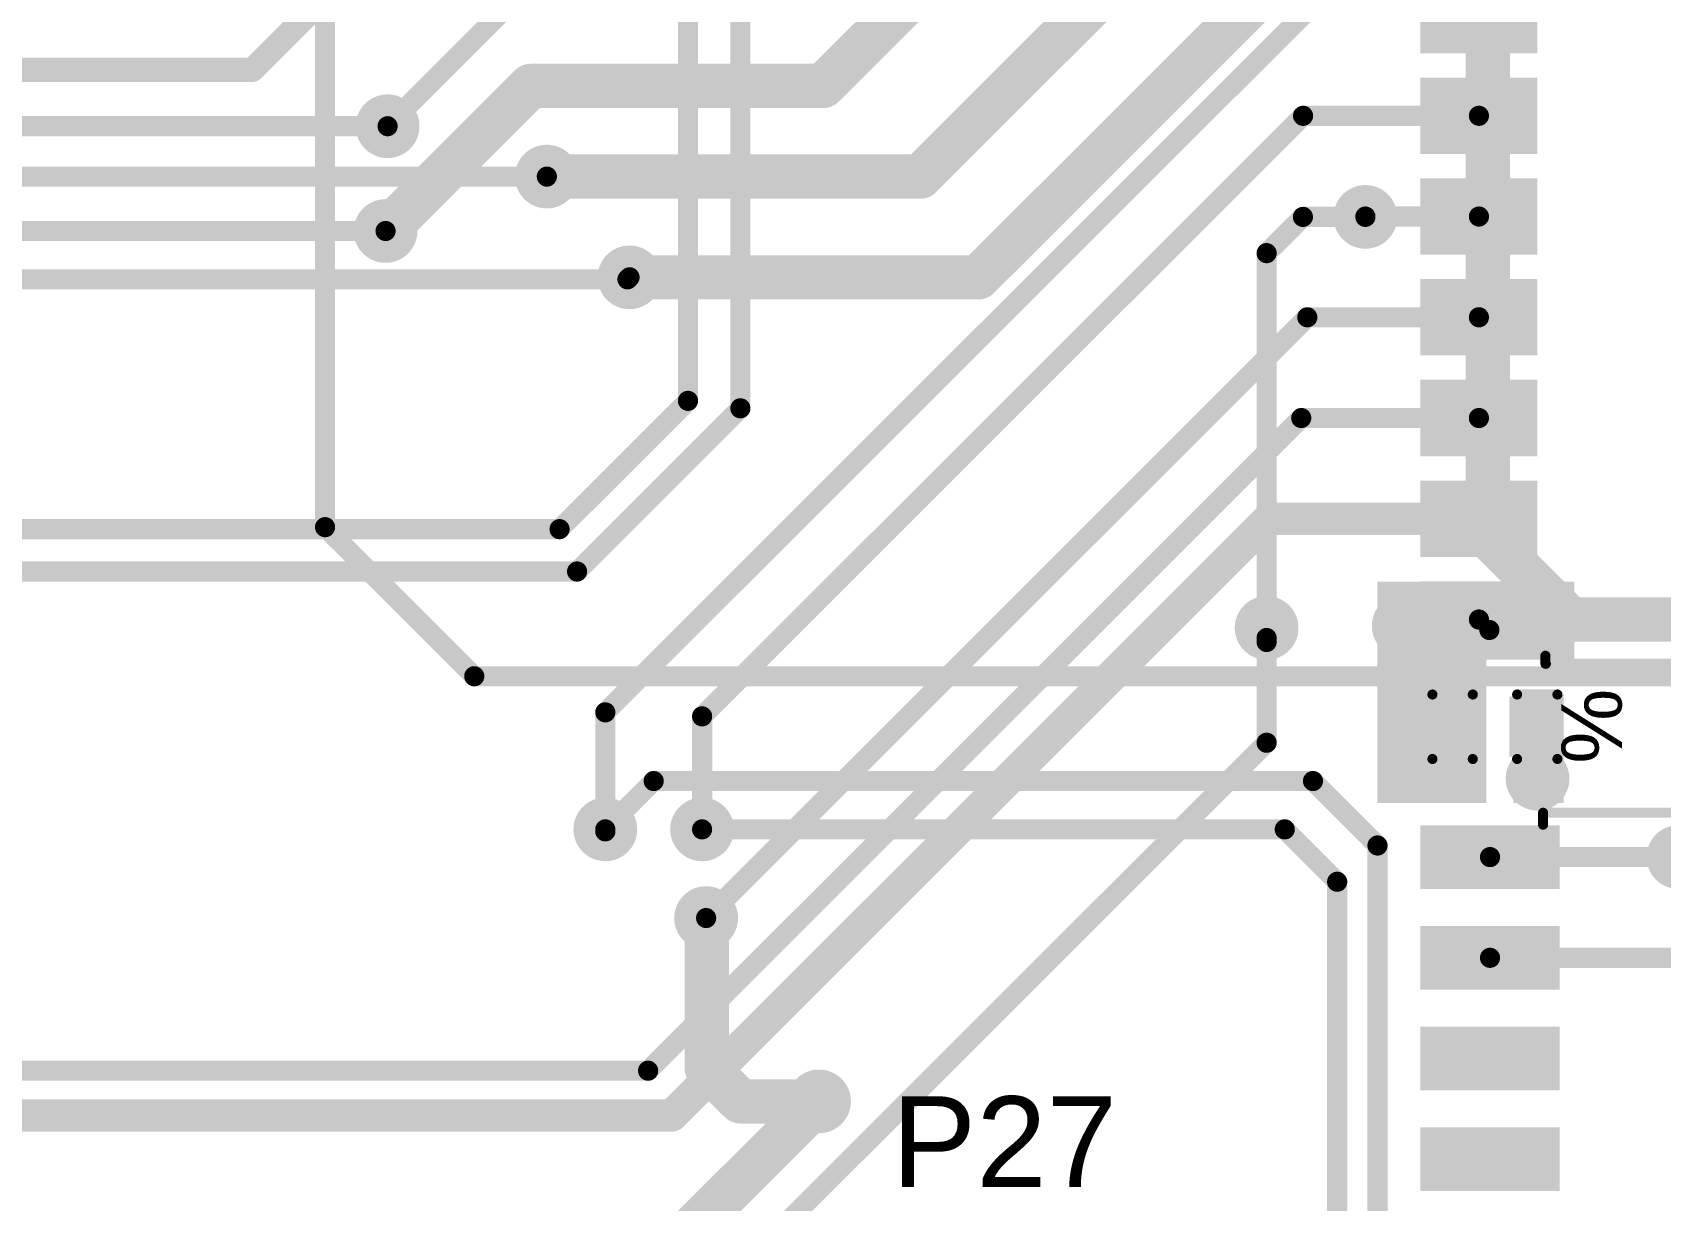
# Model space of a CAD drawing. Header units: millimetres. Extents: x -0.15 to 3.79, y -0.54 to 3.26.
# Drawn here: x 2.025 to 2.832, y 1.486 to 2.066 of the extents above; entities that cross this region are included whole.
import ezdxf

# ---------------------------------------------------------------- set-up
doc = ezdxf.new("R2010")
doc.units = ezdxf.units.MM
doc.header["$MEASUREMENT"] = 0
for name, color, linetype in [('BottomLayer', 5, 'Continuous'), ('BottomSolder', 6, 'Continuous'), ('TopLayer', 1, 'Continuous'), ('TopOverlay', 2, 'Continuous'), ('TopPaste', 8, 'Continuous'), ('TopSolder', 216, 'Continuous'), ('ViaHoleLayer', 16, 'Continuous')]:
    doc.layers.add(name, color=color, linetype=linetype)
doc.styles.add('Arial', font='', dxfattribs={"height": 0.2})
doc.styles.get('Arial').set_extended_font_data('Arial')

# ---------------------------------------------------------------- blocks, each defined once
blk = doc.blocks.new('14_SOIC_50')
at = {"layer": 'TopLayer'}
for points in [[(-0.13681, 0.16181), (-0.07579, 0.16181), (-0.07579, 0.13819), (-0.13681, 0.13819)], [(0.07579, 0.16181), (0.13681, 0.16181), (0.13681, 0.13819), (0.07579, 0.13819)], [(-0.13681, 0.11181), (-0.07579, 0.11181), (-0.07579, 0.08819), (-0.13681, 0.08819)], [(0.07579, 0.11181), (0.13681, 0.11181), (0.13681, 0.08819), (0.07579, 0.08819)], [(-0.13681, 0.06181), (-0.07579, 0.06181), (-0.07579, 0.03819), (-0.13681, 0.03819)], [(0.07579, 0.06181), (0.13681, 0.06181), (0.13681, 0.03819), (0.07579, 0.03819)], [(-0.13681, 0.01181), (-0.07579, 0.01181), (-0.07579, -0.01181), (-0.13681, -0.01181)], [(0.07579, 0.01181), (0.13681, 0.01181), (0.13681, -0.01181), (0.07579, -0.01181)], [(-0.13681, -0.03819), (-0.07579, -0.03819), (-0.07579, -0.06181), (-0.13681, -0.06181)], [(0.07579, -0.03819), (0.13681, -0.03819), (0.13681, -0.06181), (0.07579, -0.06181)], [(-0.13681, -0.08819), (-0.07579, -0.08819), (-0.07579, -0.11181), (-0.13681, -0.11181)], [(0.07579, -0.08819), (0.13681, -0.08819), (0.13681, -0.11181), (0.07579, -0.11181)], [(-0.13681, -0.13819), (-0.07579, -0.13819), (-0.07579, -0.16181), (-0.13681, -0.16181)], [(0.07579, -0.13819), (0.13681, -0.13819), (0.13681, -0.16181), (0.07579, -0.16181)]]:
    blk.add_hatch(color=1, dxfattribs=at).paths.add_polyline_path(points)
at = {"layer": 'TopOverlay'}
blk.add_hatch(color=2, dxfattribs=at).paths.add_polyline_path([(-0.072, 0.142), (-0.061, 0.142), (-0.061, 0.16), (-0.072, 0.16)])
at = {"layer": 'TopPaste'}
for points in [[(-0.13681, 0.16181), (-0.07579, 0.16181), (-0.07579, 0.13819), (-0.13681, 0.13819)], [(0.07579, 0.16181), (0.13681, 0.16181), (0.13681, 0.13819), (0.07579, 0.13819)], [(-0.13681, 0.11181), (-0.07579, 0.11181), (-0.07579, 0.08819), (-0.13681, 0.08819)], [(0.07579, 0.11181), (0.13681, 0.11181), (0.13681, 0.08819), (0.07579, 0.08819)], [(-0.13681, 0.06181), (-0.07579, 0.06181), (-0.07579, 0.03819), (-0.13681, 0.03819)], [(0.07579, 0.06181), (0.13681, 0.06181), (0.13681, 0.03819), (0.07579, 0.03819)], [(-0.13681, 0.01181), (-0.07579, 0.01181), (-0.07579, -0.01181), (-0.13681, -0.01181)], [(0.07579, 0.01181), (0.13681, 0.01181), (0.13681, -0.01181), (0.07579, -0.01181)], [(-0.13681, -0.03819), (-0.07579, -0.03819), (-0.07579, -0.06181), (-0.13681, -0.06181)], [(0.07579, -0.03819), (0.13681, -0.03819), (0.13681, -0.06181), (0.07579, -0.06181)], [(-0.13681, -0.08819), (-0.07579, -0.08819), (-0.07579, -0.11181), (-0.13681, -0.11181)], [(0.07579, -0.08819), (0.13681, -0.08819), (0.13681, -0.11181), (0.07579, -0.11181)], [(-0.13681, -0.13819), (-0.07579, -0.13819), (-0.07579, -0.16181), (-0.13681, -0.16181)], [(0.07579, -0.13819), (0.13681, -0.13819), (0.13681, -0.16181), (0.07579, -0.16181)]]:
    blk.add_hatch(color=8, dxfattribs=at).paths.add_polyline_path(points)
at = {"layer": 'TopSolder'}
for points in [[(-0.14081, 0.16581), (-0.07179, 0.16581), (-0.07179, 0.13419), (-0.14081, 0.13419)], [(0.07179, 0.16581), (0.14081, 0.16581), (0.14081, 0.13419), (0.07179, 0.13419)], [(-0.14081, 0.11581), (-0.07179, 0.11581), (-0.07179, 0.08419), (-0.14081, 0.08419)], [(0.07179, 0.11581), (0.14081, 0.11581), (0.14081, 0.08419), (0.07179, 0.08419)], [(-0.14081, 0.06581), (-0.07179, 0.06581), (-0.07179, 0.03419), (-0.14081, 0.03419)], [(0.07179, 0.06581), (0.14081, 0.06581), (0.14081, 0.03419), (0.07179, 0.03419)], [(-0.14081, 0.01581), (-0.07179, 0.01581), (-0.07179, -0.01581), (-0.14081, -0.01581)], [(0.07179, 0.01581), (0.14081, 0.01581), (0.14081, -0.01581), (0.07179, -0.01581)], [(-0.14081, -0.03419), (-0.07179, -0.03419), (-0.07179, -0.06581), (-0.14081, -0.06581)], [(0.07179, -0.03419), (0.14081, -0.03419), (0.14081, -0.06581), (0.07179, -0.06581)], [(-0.14081, -0.08419), (-0.07179, -0.08419), (-0.07179, -0.11581), (-0.14081, -0.11581)], [(0.07179, -0.08419), (0.14081, -0.08419), (0.14081, -0.11581), (0.07179, -0.11581)], [(-0.14081, -0.13419), (-0.07179, -0.13419), (-0.07179, -0.16581), (-0.14081, -0.16581)], [(0.07179, -0.13419), (0.14081, -0.13419), (0.14081, -0.16581), (0.07179, -0.16581)]]:
    blk.add_hatch(color=216, dxfattribs=at).paths.add_polyline_path(points)
at = {"layer": 'TopOverlay'}
for points, const_width in [([(0.08, 0.172), (-0.077, 0.172)], 0.005), ([(-0.077, 0.172), (-0.077, 0.16609)], 0.005), ([(0.08, 0.172), (0.08, 0.16609)], 0.005), ([(-0.144, 0.15), (-0.149, 0.155)], 0.00787), ([(-0.149, 0.155), (-0.149, 0.145)], 0.00787), ([(-0.144, 0.15), (-0.149, 0.145)], 0.00787), ([(-0.077, -0.16609), (-0.077, -0.172)], 0.005), ([(0.08, -0.172), (-0.077, -0.172)], 0.005), ([(0.08, -0.16609), (0.08, -0.172)], 0.005)]:
    blk.add_lwpolyline(points, dxfattribs=dict(at, const_width=const_width))
for points, const_width in [([(-0.07825, 0.172, 1), (-0.07575, 0.172, 1)], 0.0025), ([(-0.07825, 0.172, 1), (-0.07575, 0.172, 1)], 0.0025), ([(0.07875, 0.172, 1), (0.08125, 0.172, 1)], 0.0025), ([(0.07875, 0.172, 1), (0.08125, 0.172, 1)], 0.0025), ([(-0.07825, 0.16609, 1), (-0.07575, 0.16609, 1)], 0.0025), ([(0.07875, 0.16609, 1), (0.08125, 0.16609, 1)], 0.0025), ([(-0.15097, 0.155, 1), (-0.14703, 0.155, 1)], 0.00394), ([(-0.15097, 0.155, 1), (-0.14703, 0.155, 1)], 0.00394), ([(-0.14597, 0.15, 1), (-0.14203, 0.15, 1)], 0.00394), ([(-0.14597, 0.15, 1), (-0.14203, 0.15, 1)], 0.00394), ([(-0.15097, 0.145, 1), (-0.14703, 0.145, 1)], 0.00394), ([(-0.15097, 0.145, 1), (-0.14703, 0.145, 1)], 0.00394), ([(-0.07825, -0.16609, 1), (-0.07575, -0.16609, 1)], 0.0025), ([(-0.07825, -0.172, 1), (-0.07575, -0.172, 1)], 0.0025), ([(-0.07825, -0.172, 1), (-0.07575, -0.172, 1)], 0.0025), ([(0.07875, -0.16609, 1), (0.08125, -0.16609, 1)], 0.0025), ([(0.07875, -0.172, 1), (0.08125, -0.172, 1)], 0.0025), ([(0.07875, -0.172, 1), (0.08125, -0.172, 1)], 0.0025)]:
    blk.add_lwpolyline(points, format="xyb", close=True, dxfattribs=dict(at, const_width=const_width))
blk = doc.blocks.new('16_SOIC_51')
at = {"layer": 'TopLayer'}
for points in [[(-0.025, 0.01496), (0.025, 0.01496), (0.025, -0.01496), (-0.025, -0.01496)], [(0.2002, 0.01496), (0.2502, 0.01496), (0.2502, -0.01496), (0.2002, -0.01496)], [(-0.025, -0.03504), (0.025, -0.03504), (0.025, -0.06496), (-0.025, -0.06496)], [(0.2002, -0.03504), (0.2502, -0.03504), (0.2502, -0.06496), (0.2002, -0.06496)], [(-0.025, -0.08504), (0.025, -0.08504), (0.025, -0.11496), (-0.025, -0.11496)], [(0.2002, -0.08504), (0.2502, -0.08504), (0.2502, -0.11496), (0.2002, -0.11496)], [(-0.025, -0.13504), (0.025, -0.13504), (0.025, -0.16496), (-0.025, -0.16496)], [(0.2002, -0.13504), (0.2502, -0.13504), (0.2502, -0.16496), (0.2002, -0.16496)], [(-0.025, -0.18504), (0.025, -0.18504), (0.025, -0.21496), (-0.025, -0.21496)], [(0.2002, -0.18504), (0.2502, -0.18504), (0.2502, -0.21496), (0.2002, -0.21496)], [(-0.025, -0.23504), (0.025, -0.23504), (0.025, -0.26496), (-0.025, -0.26496)], [(0.2002, -0.23504), (0.2502, -0.23504), (0.2502, -0.26496), (0.2002, -0.26496)], [(-0.025, -0.28504), (0.025, -0.28504), (0.025, -0.31496), (-0.025, -0.31496)], [(0.2002, -0.28504), (0.2502, -0.28504), (0.2502, -0.31496), (0.2002, -0.31496)], [(-0.025, -0.33504), (0.025, -0.33504), (0.025, -0.36496), (-0.025, -0.36496)], [(0.2002, -0.33504), (0.2502, -0.33504), (0.2502, -0.36496), (0.2002, -0.36496)]]:
    blk.add_hatch(color=1, dxfattribs=at).paths.add_polyline_path(points)
at = {"layer": 'TopOverlay'}
blk.add_hatch(color=2, dxfattribs=at).paths.add_polyline_path([(0.029, -0.01), (0.04, -0.01), (0.04, 0.008), (0.029, 0.008)])
at = {"layer": 'TopPaste'}
for points in [[(-0.025, 0.01496), (0.025, 0.01496), (0.025, -0.01496), (-0.025, -0.01496)], [(0.2002, 0.01496), (0.2502, 0.01496), (0.2502, -0.01496), (0.2002, -0.01496)], [(-0.025, -0.03504), (0.025, -0.03504), (0.025, -0.06496), (-0.025, -0.06496)], [(0.2002, -0.03504), (0.2502, -0.03504), (0.2502, -0.06496), (0.2002, -0.06496)], [(-0.025, -0.08504), (0.025, -0.08504), (0.025, -0.11496), (-0.025, -0.11496)], [(0.2002, -0.08504), (0.2502, -0.08504), (0.2502, -0.11496), (0.2002, -0.11496)], [(-0.025, -0.13504), (0.025, -0.13504), (0.025, -0.16496), (-0.025, -0.16496)], [(0.2002, -0.13504), (0.2502, -0.13504), (0.2502, -0.16496), (0.2002, -0.16496)], [(-0.025, -0.18504), (0.025, -0.18504), (0.025, -0.21496), (-0.025, -0.21496)], [(0.2002, -0.18504), (0.2502, -0.18504), (0.2502, -0.21496), (0.2002, -0.21496)], [(-0.025, -0.23504), (0.025, -0.23504), (0.025, -0.26496), (-0.025, -0.26496)], [(0.2002, -0.23504), (0.2502, -0.23504), (0.2502, -0.26496), (0.2002, -0.26496)], [(-0.025, -0.28504), (0.025, -0.28504), (0.025, -0.31496), (-0.025, -0.31496)], [(0.2002, -0.28504), (0.2502, -0.28504), (0.2502, -0.31496), (0.2002, -0.31496)], [(-0.025, -0.33504), (0.025, -0.33504), (0.025, -0.36496), (-0.025, -0.36496)], [(0.2002, -0.33504), (0.2502, -0.33504), (0.2502, -0.36496), (0.2002, -0.36496)]]:
    blk.add_hatch(color=8, dxfattribs=at).paths.add_polyline_path(points)
at = {"layer": 'TopSolder'}
for points in [[(-0.029, 0.01896), (0.029, 0.01896), (0.029, -0.01896), (-0.029, -0.01896)], [(0.1962, 0.01896), (0.2542, 0.01896), (0.2542, -0.01896), (0.1962, -0.01896)], [(-0.029, -0.03104), (0.029, -0.03104), (0.029, -0.06896), (-0.029, -0.06896)], [(0.1962, -0.03104), (0.2542, -0.03104), (0.2542, -0.06896), (0.1962, -0.06896)], [(-0.029, -0.08104), (0.029, -0.08104), (0.029, -0.11896), (-0.029, -0.11896)], [(0.1962, -0.08104), (0.2542, -0.08104), (0.2542, -0.11896), (0.1962, -0.11896)], [(-0.029, -0.13104), (0.029, -0.13104), (0.029, -0.16896), (-0.029, -0.16896)], [(0.1962, -0.13104), (0.2542, -0.13104), (0.2542, -0.16896), (0.1962, -0.16896)], [(-0.029, -0.18104), (0.029, -0.18104), (0.029, -0.21896), (-0.029, -0.21896)], [(0.1962, -0.18104), (0.2542, -0.18104), (0.2542, -0.21896), (0.1962, -0.21896)], [(-0.029, -0.23104), (0.029, -0.23104), (0.029, -0.26896), (-0.029, -0.26896)], [(0.1962, -0.23104), (0.2542, -0.23104), (0.2542, -0.26896), (0.1962, -0.26896)], [(-0.029, -0.28104), (0.029, -0.28104), (0.029, -0.31896), (-0.029, -0.31896)], [(0.1962, -0.28104), (0.2542, -0.28104), (0.2542, -0.31896), (0.1962, -0.31896)], [(-0.029, -0.33104), (0.029, -0.33104), (0.029, -0.36896), (-0.029, -0.36896)], [(0.1962, -0.33104), (0.2542, -0.33104), (0.2542, -0.36896), (0.1962, -0.36896)]]:
    blk.add_hatch(color=216, dxfattribs=at).paths.add_polyline_path(points)
at = {"layer": 'TopOverlay'}
for points, const_width in [([(0.033, 0.022), (0.033, 0.018)], 0.005), ([(0.192, 0.022), (0.033, 0.022)], 0.005), ([(0.1922, 0.02194), (0.1922, 0.018)], 0.005), ([(-0.031, 0.001), (-0.036, 0.006)], 0.00787), ([(-0.036, 0.006), (-0.036, -0.004)], 0.00787), ([(-0.031, 0.001), (-0.036, -0.004)], 0.00787), ([(0.033, -0.368), (0.033, -0.372)], 0.005), ([(0.192, -0.372), (0.033, -0.372)], 0.005), ([(0.1922, -0.368), (0.1922, -0.37194)], 0.005)]:
    blk.add_lwpolyline(points, dxfattribs=dict(at, const_width=const_width))
for points, const_width in [([(0.03175, 0.022, 1), (0.03425, 0.022, 1)], 0.0025), ([(0.03175, 0.022, 1), (0.03425, 0.022, 1)], 0.0025), ([(0.19075, 0.022, 1), (0.19325, 0.022, 1)], 0.0025), ([(0.19095, 0.02194, 1), (0.19345, 0.02194, 1)], 0.0025), ([(0.03175, 0.018, 1), (0.03425, 0.018, 1)], 0.0025), ([(0.19095, 0.018, 1), (0.19345, 0.018, 1)], 0.0025), ([(-0.03797, 0.006, 1), (-0.03403, 0.006, 1)], 0.00394), ([(-0.03797, 0.006, 1), (-0.03403, 0.006, 1)], 0.00394), ([(-0.03297, 0.001, 1), (-0.02903, 0.001, 1)], 0.00394), ([(-0.03297, 0.001, 1), (-0.02903, 0.001, 1)], 0.00394), ([(-0.03797, -0.004, 1), (-0.03403, -0.004, 1)], 0.00394), ([(-0.03797, -0.004, 1), (-0.03403, -0.004, 1)], 0.00394), ([(0.03175, -0.368, 1), (0.03425, -0.368, 1)], 0.0025), ([(0.03175, -0.372, 1), (0.03425, -0.372, 1)], 0.0025), ([(0.03175, -0.372, 1), (0.03425, -0.372, 1)], 0.0025), ([(0.19075, -0.372, 1), (0.19325, -0.372, 1)], 0.0025), ([(0.19095, -0.368, 1), (0.19345, -0.368, 1)], 0.0025), ([(0.19095, -0.37194, 1), (0.19345, -0.37194, 1)], 0.0025)]:
    blk.add_lwpolyline(points, format="xyb", close=True, dxfattribs=dict(at, const_width=const_width))
blk = doc.blocks.new('C___0402_168')
at = {"layer": 'TopLayer'}
for points in [[(-0.0275, -0.0125), (-0.0275, 0.0125), (-0.0095, 0.0125), (-0.0095, -0.0125)], [(0.0095, -0.0125), (0.0095, 0.0125), (0.0275, 0.0125), (0.0275, -0.0125)]]:
    blk.add_hatch(color=1, dxfattribs=at).paths.add_polyline_path(points)
at = {"layer": 'TopPaste'}
for points in [[(-0.0275, -0.0125), (-0.0275, 0.0125), (-0.0095, 0.0125), (-0.0095, -0.0125)], [(0.0095, -0.0125), (0.0095, 0.0125), (0.0275, 0.0125), (0.0275, -0.0125)]]:
    blk.add_hatch(color=8, dxfattribs=at).paths.add_polyline_path(points)
at = {"layer": 'TopSolder'}
for points in [[(-0.02986, -0.01486), (-0.02986, 0.01486), (-0.00714, 0.01486), (-0.00714, -0.01486)], [(0.00714, -0.01486), (0.00714, 0.01486), (0.02986, 0.01486), (0.02986, -0.01486)]]:
    blk.add_hatch(color=216, dxfattribs=at).paths.add_polyline_path(points)
at = {"layer": 'TopOverlay', "const_width": 0.005}
for points in [[(-0.031, -0.016), (-0.031, 0.016)], [(-0.031, 0.016), (-0.011, 0.016)], [(0.011, 0.016), (0.031, 0.016)], [(0.031, -0.016), (0.031, 0.016)], [(-0.031, -0.016), (-0.011, -0.016)], [(0.011, -0.016), (0.031, -0.016)]]:
    blk.add_lwpolyline(points, dxfattribs=at)
at = {"layer": 'TopOverlay', "const_width": 0.0025}
for points in [[(-0.03225, 0.016, 1), (-0.02975, 0.016, 1)], [(-0.03225, 0.016, 1), (-0.02975, 0.016, 1)], [(-0.01225, 0.016, 1), (-0.00975, 0.016, 1)], [(0.00975, 0.016, 1), (0.01225, 0.016, 1)], [(0.02975, 0.016, 1), (0.03225, 0.016, 1)], [(0.02975, 0.016, 1), (0.03225, 0.016, 1)], [(-0.03225, -0.016, 1), (-0.02975, -0.016, 1)], [(-0.03225, -0.016, 1), (-0.02975, -0.016, 1)], [(-0.01225, -0.016, 1), (-0.00975, -0.016, 1)], [(0.00975, -0.016, 1), (0.01225, -0.016, 1)], [(0.02975, -0.016, 1), (0.03225, -0.016, 1)], [(0.02975, -0.016, 1), (0.03225, -0.016, 1)]]:
    blk.add_lwpolyline(points, format="xyb", close=True, dxfattribs=at)

msp = doc.modelspace()

# ---------------------------------------------------------------- hatches: boundary and pattern name
at = {"layer": 'BottomLayer'}
h = msp.add_hatch(color=5, dxfattribs=at)
edge = h.paths.add_edge_path()
edge.add_arc((2.201, 2.019), 0.01181, 0, 360)
h = msp.add_hatch(color=5, dxfattribs=at)
edge = h.paths.add_edge_path()
edge.add_arc((2.28, 1.994), 0.01181, 0, 360)
h = msp.add_hatch(color=5, dxfattribs=at)
edge = h.paths.add_edge_path()
edge.add_arc((2.2, 1.967), 0.01181, 0, 360)
h = msp.add_hatch(color=5, dxfattribs=at)
edge = h.paths.add_edge_path()
edge.add_arc((2.686, 1.974), 0.01181, 0, 360)
h = msp.add_hatch(color=5, dxfattribs=at)
edge = h.paths.add_edge_path()
edge.add_arc((2.321, 1.944), 0.01181, 0, 360)
h = msp.add_hatch(color=5, dxfattribs=at)
edge = h.paths.add_edge_path()
edge.add_arc((2.637, 1.77), 0.01181, 0, 360)
h = msp.add_hatch(color=5, dxfattribs=at)
edge = h.paths.add_edge_path()
edge.add_arc((2.705, 1.771), 0.01181, 0, 360)
h = msp.add_hatch(color=5, dxfattribs=at)
edge = h.paths.add_edge_path()
edge.add_arc((2.734, 1.771), 0.01181, 0, 360)
h = msp.add_hatch(color=5, dxfattribs=at)
edge = h.paths.add_edge_path()
edge.add_arc((2.77139, 1.69512), 0.01181, 0, 360)
h = msp.add_hatch(color=5, dxfattribs=at)
edge = h.paths.add_edge_path()
edge.add_arc((2.309, 1.67), 0.01181, 0, 360)
h = msp.add_hatch(color=5, dxfattribs=at)
edge = h.paths.add_edge_path()
edge.add_arc((2.357, 1.67), 0.01181, 0, 360)
h = msp.add_hatch(color=5, dxfattribs=at)
edge = h.paths.add_edge_path()
edge.add_arc((2.84125, 1.65625), 0.01181, 0, 360)
h = msp.add_hatch(color=5, dxfattribs=at)
edge = h.paths.add_edge_path()
edge.add_arc((2.359, 1.626), 0.01181, 0, 360)
h = msp.add_hatch(color=5, dxfattribs=at)
edge = h.paths.add_edge_path()
edge.add_arc((2.415, 1.535), 0.01181, 0, 360)
at = {"layer": 'BottomSolder'}
h = msp.add_hatch(color=6, dxfattribs=at)
edge = h.paths.add_edge_path()
edge.add_arc((2.201, 2.019), 0.01581, 0, 360)
h = msp.add_hatch(color=6, dxfattribs=at)
edge = h.paths.add_edge_path()
edge.add_arc((2.28, 1.994), 0.01581, 0, 360)
h = msp.add_hatch(color=6, dxfattribs=at)
edge = h.paths.add_edge_path()
edge.add_arc((2.686, 1.974), 0.01581, 0, 360)
h = msp.add_hatch(color=6, dxfattribs=at)
edge = h.paths.add_edge_path()
edge.add_arc((2.2, 1.967), 0.01581, 0, 360)
h = msp.add_hatch(color=6, dxfattribs=at)
edge = h.paths.add_edge_path()
edge.add_arc((2.321, 1.944), 0.01581, 0, 360)
h = msp.add_hatch(color=6, dxfattribs=at)
edge = h.paths.add_edge_path()
edge.add_arc((2.637, 1.77), 0.01581, 0, 360)
h = msp.add_hatch(color=6, dxfattribs=at)
edge = h.paths.add_edge_path()
edge.add_arc((2.705, 1.771), 0.01581, 0, 360)
h = msp.add_hatch(color=6, dxfattribs=at)
edge = h.paths.add_edge_path()
edge.add_arc((2.734, 1.771), 0.01581, 0, 360)
h = msp.add_hatch(color=6, dxfattribs=at)
edge = h.paths.add_edge_path()
edge.add_arc((2.77139, 1.69512), 0.01581, 0, 360)
h = msp.add_hatch(color=6, dxfattribs=at)
edge = h.paths.add_edge_path()
edge.add_arc((2.309, 1.67), 0.01581, 0, 360)
h = msp.add_hatch(color=6, dxfattribs=at)
edge = h.paths.add_edge_path()
edge.add_arc((2.357, 1.67), 0.01581, 0, 360)
h = msp.add_hatch(color=6, dxfattribs=at)
edge = h.paths.add_edge_path()
edge.add_arc((2.84125, 1.65625), 0.01581, 0, 360)
h = msp.add_hatch(color=6, dxfattribs=at)
edge = h.paths.add_edge_path()
edge.add_arc((2.359, 1.626), 0.01581, 0, 360)
h = msp.add_hatch(color=6, dxfattribs=at)
edge = h.paths.add_edge_path()
edge.add_arc((2.415, 1.535), 0.01581, 0, 360)
at = {"layer": 'TopLayer'}
h = msp.add_hatch(color=1, dxfattribs=at)
edge = h.paths.add_edge_path()
edge.add_arc((2.201, 2.019), 0.01181, 0, 360)
h = msp.add_hatch(color=1, dxfattribs=at)
edge = h.paths.add_edge_path()
edge.add_arc((2.28, 1.994), 0.01181, 0, 360)
h = msp.add_hatch(color=1, dxfattribs=at)
edge = h.paths.add_edge_path()
edge.add_arc((2.2, 1.967), 0.01181, 0, 360)
h = msp.add_hatch(color=1, dxfattribs=at)
edge = h.paths.add_edge_path()
edge.add_arc((2.686, 1.974), 0.01181, 0, 360)
h = msp.add_hatch(color=1, dxfattribs=at)
edge = h.paths.add_edge_path()
edge.add_arc((2.321, 1.944), 0.01181, 0, 360)
for points in [[(2.692, 1.68312), (2.746, 1.68312), (2.746, 1.793), (2.692, 1.793)], [(2.732, 1.75428), (2.78962, 1.75428), (2.78962, 1.793), (2.732, 1.793)], [(2.75939, 1.68312), (2.78439, 1.68312), (2.78439, 1.73694), (2.75939, 1.73694)]]:
    msp.add_hatch(color=1, dxfattribs=at).paths.add_polyline_path(points)
h = msp.add_hatch(color=1, dxfattribs=at)
edge = h.paths.add_edge_path()
edge.add_arc((2.637, 1.77), 0.01181, 0, 360)
h = msp.add_hatch(color=1, dxfattribs=at)
edge = h.paths.add_edge_path()
edge.add_arc((2.705, 1.771), 0.01181, 0, 360)
h = msp.add_hatch(color=1, dxfattribs=at)
edge = h.paths.add_edge_path()
edge.add_arc((2.734, 1.771), 0.01181, 0, 360)
h = msp.add_hatch(color=1, dxfattribs=at)
edge = h.paths.add_edge_path()
edge.add_arc((2.77139, 1.69512), 0.01181, 0, 360)
h = msp.add_hatch(color=1, dxfattribs=at)
edge = h.paths.add_edge_path()
edge.add_arc((2.309, 1.67), 0.01181, 0, 360)
h = msp.add_hatch(color=1, dxfattribs=at)
edge = h.paths.add_edge_path()
edge.add_arc((2.357, 1.67), 0.01181, 0, 360)
h = msp.add_hatch(color=1, dxfattribs=at)
edge = h.paths.add_edge_path()
edge.add_arc((2.84125, 1.65625), 0.01181, 0, 360)
h = msp.add_hatch(color=1, dxfattribs=at)
edge = h.paths.add_edge_path()
edge.add_arc((2.359, 1.626), 0.01181, 0, 360)
h = msp.add_hatch(color=1, dxfattribs=at)
edge = h.paths.add_edge_path()
edge.add_arc((2.415, 1.535), 0.01181, 0, 360)
at = {"layer": 'TopSolder'}
h = msp.add_hatch(color=216, dxfattribs=at)
edge = h.paths.add_edge_path()
edge.add_arc((2.201, 2.019), 0.01581, 0, 360)
h = msp.add_hatch(color=216, dxfattribs=at)
edge = h.paths.add_edge_path()
edge.add_arc((2.28, 1.994), 0.01581, 0, 360)
h = msp.add_hatch(color=216, dxfattribs=at)
edge = h.paths.add_edge_path()
edge.add_arc((2.686, 1.974), 0.01581, 0, 360)
h = msp.add_hatch(color=216, dxfattribs=at)
edge = h.paths.add_edge_path()
edge.add_arc((2.2, 1.967), 0.01581, 0, 360)
h = msp.add_hatch(color=216, dxfattribs=at)
edge = h.paths.add_edge_path()
edge.add_arc((2.321, 1.944), 0.01581, 0, 360)
h = msp.add_hatch(color=216, dxfattribs=at)
edge = h.paths.add_edge_path()
edge.add_arc((2.637, 1.77), 0.01581, 0, 360)
h = msp.add_hatch(color=216, dxfattribs=at)
edge = h.paths.add_edge_path()
edge.add_arc((2.705, 1.771), 0.01581, 0, 360)
h = msp.add_hatch(color=216, dxfattribs=at)
edge = h.paths.add_edge_path()
edge.add_arc((2.734, 1.771), 0.01581, 0, 360)
h = msp.add_hatch(color=216, dxfattribs=at)
edge = h.paths.add_edge_path()
edge.add_arc((2.77139, 1.69512), 0.01581, 0, 360)
h = msp.add_hatch(color=216, dxfattribs=at)
edge = h.paths.add_edge_path()
edge.add_arc((2.309, 1.67), 0.01581, 0, 360)
h = msp.add_hatch(color=216, dxfattribs=at)
edge = h.paths.add_edge_path()
edge.add_arc((2.357, 1.67), 0.01581, 0, 360)
h = msp.add_hatch(color=216, dxfattribs=at)
edge = h.paths.add_edge_path()
edge.add_arc((2.84125, 1.65625), 0.01581, 0, 360)
h = msp.add_hatch(color=216, dxfattribs=at)
edge = h.paths.add_edge_path()
edge.add_arc((2.359, 1.626), 0.01581, 0, 360)
h = msp.add_hatch(color=216, dxfattribs=at)
edge = h.paths.add_edge_path()
edge.add_arc((2.415, 1.535), 0.01581, 0, 360)
at = {"layer": 'ViaHoleLayer'}
h = msp.add_hatch(color=16, dxfattribs=at)
edge = h.paths.add_edge_path()
edge.add_arc((2.201, 2.019), 0.00591, 0, 360)
h = msp.add_hatch(color=16, dxfattribs=at)
edge = h.paths.add_edge_path()
edge.add_arc((2.28, 1.994), 0.00591, 0, 360)
h = msp.add_hatch(color=16, dxfattribs=at)
edge = h.paths.add_edge_path()
edge.add_arc((2.686, 1.974), 0.00591, 0, 360)
h = msp.add_hatch(color=16, dxfattribs=at)
edge = h.paths.add_edge_path()
edge.add_arc((2.2, 1.967), 0.00591, 0, 360)
h = msp.add_hatch(color=16, dxfattribs=at)
edge = h.paths.add_edge_path()
edge.add_arc((2.321, 1.944), 0.00591, 0, 360)
h = msp.add_hatch(color=16, dxfattribs=at)
edge = h.paths.add_edge_path()
edge.add_arc((2.705, 1.771), 0.00591, 0, 360)
h = msp.add_hatch(color=16, dxfattribs=at)
edge = h.paths.add_edge_path()
edge.add_arc((2.734, 1.771), 0.00591, 0, 360)
h = msp.add_hatch(color=16, dxfattribs=at)
edge = h.paths.add_edge_path()
edge.add_arc((2.637, 1.77), 0.00591, 0, 360)
h = msp.add_hatch(color=16, dxfattribs=at)
edge = h.paths.add_edge_path()
edge.add_arc((2.77139, 1.69512), 0.00591, 0, 360)
h = msp.add_hatch(color=16, dxfattribs=at)
edge = h.paths.add_edge_path()
edge.add_arc((2.309, 1.67), 0.00591, 0, 360)
h = msp.add_hatch(color=16, dxfattribs=at)
edge = h.paths.add_edge_path()
edge.add_arc((2.357, 1.67), 0.00591, 0, 360)
h = msp.add_hatch(color=16, dxfattribs=at)
edge = h.paths.add_edge_path()
edge.add_arc((2.359, 1.626), 0.00591, 0, 360)
h = msp.add_hatch(color=16, dxfattribs=at)
edge = h.paths.add_edge_path()
edge.add_arc((2.415, 1.535), 0.00591, 0, 360)

# ---------------------------------------------------------------- linework, layer by layer
at = {"layer": 'BottomLayer'}
for points, const_width in [([(2.417, 2.039), (2.718, 2.34)], 0.022), ([(2.46523, 1.994), (2.647, 2.17577)], 0.022), ([(2.74669, 1.81531), (2.74669, 2.17577)], 0.022), ([(2.494, 1.944), (2.698, 2.148)], 0.022), ([(2.17, 1.82), (2.17, 2.083)], 0.01), ([(2.201, 2.019), (2.258, 2.076)], 0.01), ([(2.2, 1.967), (2.272, 2.039)], 0.022), ([(2.272, 2.039), (2.417, 2.039)], 0.022), ([(2.28, 1.994), (2.46523, 1.994)], 0.022), ([(2.637, 1.956), (2.655, 1.974)], 0.01), ([(2.655, 1.974), (2.686, 1.974)], 0.01), ([(2.321, 1.944), (2.494, 1.944)], 0.022), ([(2.637, 1.765), (2.637, 1.956)], 0.01), ([(2.17, 1.82), (2.244, 1.746)], 0.01), ([(2.74669, 1.81531), (2.78783, 1.77417)], 0.022), ([(2.78783, 1.77417), (2.87917, 1.77417)], 0.022), ([(2.637, 1.763), (2.637, 1.765)], 0.01), ([(2.244, 1.746), (2.895, 1.746)], 0.01), ([(2.309, 1.67), (2.333, 1.694)], 0.01), ([(2.333, 1.694), (2.66, 1.694)], 0.01), ([(2.66, 1.694), (2.692, 1.662)], 0.01), ([(2.357, 1.67), (2.646, 1.67)], 0.01), ([(2.646, 1.67), (2.672, 1.644)], 0.01), ([(2.692, 1.214), (2.692, 1.662)], 0.01), ([(2.672, 1.38076), (2.672, 1.644)], 0.01), ([(2.359, 1.626), (2.35931, 1.62569)], 0.022), ([(2.35931, 1.55169), (2.35931, 1.62569)], 0.022), ([(2.35931, 1.55169), (2.376, 1.535)], 0.022), ([(2.376, 1.535), (2.415, 1.535)], 0.022)]:
    msp.add_lwpolyline(points, dxfattribs=dict(at, const_width=const_width))
for points, const_width in [([(2.2665, 2.039, 1), (2.2775, 2.039, 1)], 0.011), ([(2.2665, 2.039, 1), (2.2775, 2.039, 1)], 0.011), ([(2.4115, 2.039, 1), (2.4225, 2.039, 1)], 0.011), ([(2.4115, 2.039, 1), (2.4225, 2.039, 1)], 0.011), ([(2.1985, 2.019, 1), (2.2035, 2.019, 1)], 0.005), ([(2.2745, 1.994, 1), (2.2855, 1.994, 1)], 0.011), ([(2.45973, 1.994, 1), (2.47073, 1.994, 1)], 0.011), ([(2.45973, 1.994, 1), (2.47073, 1.994, 1)], 0.011), ([(2.6525, 1.974, 1), (2.6575, 1.974, 1)], 0.005), ([(2.6525, 1.974, 1), (2.6575, 1.974, 1)], 0.005), ([(2.6835, 1.974, 1), (2.6885, 1.974, 1)], 0.005), ([(2.1945, 1.967, 1), (2.2055, 1.967, 1)], 0.011), ([(2.3155, 1.944, 1), (2.3265, 1.944, 1)], 0.011), ([(2.4885, 1.944, 1), (2.4995, 1.944, 1)], 0.011), ([(2.4885, 1.944, 1), (2.4995, 1.944, 1)], 0.011), ([(2.6345, 1.956, 1), (2.6395, 1.956, 1)], 0.005), ([(2.6345, 1.956, 1), (2.6395, 1.956, 1)], 0.005), ([(2.1675, 1.82, 1), (2.1725, 1.82, 1)], 0.005), ([(2.1675, 1.82, 1), (2.1725, 1.82, 1)], 0.005), ([(2.74119, 1.81531, 1), (2.75219, 1.81531, 1)], 0.011), ([(2.74119, 1.81531, 1), (2.75219, 1.81531, 1)], 0.011), ([(2.78233, 1.77417, 1), (2.79333, 1.77417, 1)], 0.011), ([(2.78233, 1.77417, 1), (2.79333, 1.77417, 1)], 0.011), ([(2.6345, 1.765, 1), (2.6395, 1.765, 1)], 0.005), ([(2.6345, 1.765, 1), (2.6395, 1.765, 1)], 0.005), ([(2.6345, 1.763, 1), (2.6395, 1.763, 1)], 0.005), ([(2.2415, 1.746, 1), (2.2465, 1.746, 1)], 0.005), ([(2.2415, 1.746, 1), (2.2465, 1.746, 1)], 0.005), ([(2.3305, 1.694, 1), (2.3355, 1.694, 1)], 0.005), ([(2.3305, 1.694, 1), (2.3355, 1.694, 1)], 0.005), ([(2.6575, 1.694, 1), (2.6625, 1.694, 1)], 0.005), ([(2.6575, 1.694, 1), (2.6625, 1.694, 1)], 0.005), ([(2.3065, 1.67, 1), (2.3115, 1.67, 1)], 0.005), ([(2.3545, 1.67, 1), (2.3595, 1.67, 1)], 0.005), ([(2.6435, 1.67, 1), (2.6485, 1.67, 1)], 0.005), ([(2.6435, 1.67, 1), (2.6485, 1.67, 1)], 0.005), ([(2.6895, 1.662, 1), (2.6945, 1.662, 1)], 0.005), ([(2.6895, 1.662, 1), (2.6945, 1.662, 1)], 0.005), ([(2.6695, 1.644, 1), (2.6745, 1.644, 1)], 0.005), ([(2.6695, 1.644, 1), (2.6745, 1.644, 1)], 0.005), ([(2.3535, 1.626, 1), (2.3645, 1.626, 1)], 0.011), ([(2.35381, 1.62569, 1), (2.36481, 1.62569, 1)], 0.011), ([(2.35381, 1.62569, 1), (2.36481, 1.62569, 1)], 0.011), ([(2.35381, 1.55169, 1), (2.36481, 1.55169, 1)], 0.011), ([(2.35381, 1.55169, 1), (2.36481, 1.55169, 1)], 0.011), ([(2.3705, 1.535, 1), (2.3815, 1.535, 1)], 0.011), ([(2.3705, 1.535, 1), (2.3815, 1.535, 1)], 0.011), ([(2.4095, 1.535, 1), (2.4205, 1.535, 1)], 0.011)]:
    msp.add_lwpolyline(points, format="xyb", close=True, dxfattribs=dict(at, const_width=const_width))
at = {"layer": 'TopLayer'}
for points, const_width in [([(2.35, 1.8827), (2.35, 2.379)], 0.01), ([(2.376, 1.879), (2.376, 2.353)], 0.01), ([(2.134, 2.047), (2.17, 2.083)], 0.012), ([(2.309, 1.72809), (2.65508, 2.07417)], 0.01), ([(1.626, 2.047), (2.134, 2.047)], 0.012), ([(2.357, 1.72609), (2.65508, 2.02417)], 0.01), ([(2.65508, 2.02417), (2.7423, 2.02417)], 0.01), ([(1.85463, 2.019), (2.201, 2.019)], 0.01), ([(1.33, 1.994), (2.28, 1.994)], 0.01), ([(2.686, 1.97417), (2.7423, 1.97417)], 0.01), ([(1.33154, 1.967), (2.2, 1.967)], 0.01), ([(1.33009, 1.943), (2.32, 1.943)], 0.01), ([(2.32, 1.943), (2.321, 1.944)], 0.01), ([(2.359, 1.626), (2.65717, 1.92417)], 0.01), ([(2.65717, 1.92417), (2.7423, 1.92417)], 0.01), ([(2.2863, 1.819), (2.35, 1.8827)], 0.01), ([(2.295, 1.798), (2.376, 1.879)], 0.01), ([(2.33022, 1.55022), (2.65417, 1.87417)], 0.01), ([(2.65417, 1.87417), (2.7423, 1.87417)], 0.01), ([(2.342, 1.528), (2.63817, 1.82417)], 0.016), ([(2.63817, 1.82417), (2.74139, 1.82417)], 0.016), ([(1.01883, 1.819), (2.2863, 1.819)], 0.01), ([(1.02753, 1.798), (2.295, 1.798)], 0.01), ([(2.7283, 1.7702), (2.7291, 1.771)], 0.022), ([(2.7283, 1.7548), (2.7283, 1.7702)], 0.022), ([(2.7291, 1.771), (2.734, 1.771)], 0.022), ([(2.7423, 1.77417), (2.7475, 1.76897)], 0.01), ([(2.637, 1.713), (2.637, 1.765)], 0.01), ([(2.719, 1.7455), (2.7283, 1.7548)], 0.022), ([(2.309, 1.67), (2.309, 1.72809)], 0.01), ([(2.357, 1.67), (2.357, 1.72609)], 0.01), ([(2.76875, 1.72094), (2.77022, 1.72094)], 0.015), ([(2.77022, 1.72094), (2.77025, 1.72097)], 0.015), ([(2.195, 1.271), (2.637, 1.713)], 0.01), ([(2.309, 1.669), (2.309, 1.67)], 0.01), ([(2.74781, 1.65625), (2.84125, 1.65625)], 0.01), ([(2.74781, 1.60625), (2.86125, 1.60625)], 0.01), ([(0.84122, 1.55022), (2.33022, 1.55022)], 0.01), ([(1.82, 0.94), (2.415, 1.535)], 0.022), ([(1.029, 1.528), (2.342, 1.528)], 0.016)]:
    msp.add_lwpolyline(points, dxfattribs=dict(at, const_width=const_width))
for points, const_width in [([(2.131, 2.047, 1), (2.137, 2.047, 1)], 0.006), ([(2.131, 2.047, 1), (2.137, 2.047, 1)], 0.006), ([(2.65258, 2.02417, 1), (2.65758, 2.02417, 1)], 0.005), ([(2.65258, 2.02417, 1), (2.65758, 2.02417, 1)], 0.005), ([(2.7398, 2.02417, 1), (2.7448, 2.02417, 1)], 0.005), ([(2.1985, 2.019, 1), (2.2035, 2.019, 1)], 0.005), ([(2.2775, 1.994, 1), (2.2825, 1.994, 1)], 0.005), ([(2.6835, 1.97417, 1), (2.6885, 1.97417, 1)], 0.005), ([(2.7398, 1.97417, 1), (2.7448, 1.97417, 1)], 0.005), ([(2.1975, 1.967, 1), (2.2025, 1.967, 1)], 0.005), ([(2.3175, 1.943, 1), (2.3225, 1.943, 1)], 0.005), ([(2.3175, 1.943, 1), (2.3225, 1.943, 1)], 0.005), ([(2.3185, 1.944, 1), (2.3235, 1.944, 1)], 0.005), ([(2.65467, 1.92417, 1), (2.65967, 1.92417, 1)], 0.005), ([(2.65467, 1.92417, 1), (2.65967, 1.92417, 1)], 0.005), ([(2.7398, 1.92417, 1), (2.7448, 1.92417, 1)], 0.005), ([(2.3475, 1.8827, 1), (2.3525, 1.8827, 1)], 0.005), ([(2.3475, 1.8827, 1), (2.3525, 1.8827, 1)], 0.005), ([(2.3735, 1.879, 1), (2.3785, 1.879, 1)], 0.005), ([(2.3735, 1.879, 1), (2.3785, 1.879, 1)], 0.005), ([(2.65167, 1.87417, 1), (2.65667, 1.87417, 1)], 0.005), ([(2.65167, 1.87417, 1), (2.65667, 1.87417, 1)], 0.005), ([(2.7398, 1.87417, 1), (2.7448, 1.87417, 1)], 0.005), ([(2.63417, 1.82417, 1), (2.64217, 1.82417, 1)], 0.008), ([(2.63417, 1.82417, 1), (2.64217, 1.82417, 1)], 0.008), ([(2.73739, 1.82417, 1), (2.74539, 1.82417, 1)], 0.008), ([(2.2838, 1.819, 1), (2.2888, 1.819, 1)], 0.005), ([(2.2838, 1.819, 1), (2.2888, 1.819, 1)], 0.005), ([(2.2925, 1.798, 1), (2.2975, 1.798, 1)], 0.005), ([(2.2925, 1.798, 1), (2.2975, 1.798, 1)], 0.005), ([(2.7228, 1.7702, 1), (2.7338, 1.7702, 1)], 0.011), ([(2.7228, 1.7702, 1), (2.7338, 1.7702, 1)], 0.011), ([(2.7236, 1.771, 1), (2.7346, 1.771, 1)], 0.011), ([(2.7236, 1.771, 1), (2.7346, 1.771, 1)], 0.011), ([(2.7285, 1.771, 1), (2.7395, 1.771, 1)], 0.011), ([(2.7398, 1.77417, 1), (2.7448, 1.77417, 1)], 0.005), ([(2.6345, 1.765, 1), (2.6395, 1.765, 1)], 0.005), ([(2.745, 1.76897, 1), (2.75, 1.76897, 1)], 0.005), ([(2.7228, 1.7548, 1), (2.7338, 1.7548, 1)], 0.011), ([(2.7228, 1.7548, 1), (2.7338, 1.7548, 1)], 0.011), ([(2.7135, 1.7455, 1), (2.7245, 1.7455, 1)], 0.011), ([(2.3065, 1.72809, 1), (2.3115, 1.72809, 1)], 0.005), ([(2.3065, 1.72809, 1), (2.3115, 1.72809, 1)], 0.005), ([(2.3545, 1.72609, 1), (2.3595, 1.72609, 1)], 0.005), ([(2.3545, 1.72609, 1), (2.3595, 1.72609, 1)], 0.005), ([(2.765, 1.72094, 1), (2.7725, 1.72094, 1)], 0.0075), ([(2.76647, 1.72094, 1), (2.77397, 1.72094, 1)], 0.0075), ([(2.76647, 1.72094, 1), (2.77397, 1.72094, 1)], 0.0075), ([(2.7665, 1.72097, 1), (2.774, 1.72097, 1)], 0.0075), ([(2.6345, 1.713, 1), (2.6395, 1.713, 1)], 0.005), ([(2.6345, 1.713, 1), (2.6395, 1.713, 1)], 0.005), ([(2.3065, 1.67, 1), (2.3115, 1.67, 1)], 0.005), ([(2.3065, 1.67, 1), (2.3115, 1.67, 1)], 0.005), ([(2.3065, 1.669, 1), (2.3115, 1.669, 1)], 0.005), ([(2.3545, 1.67, 1), (2.3595, 1.67, 1)], 0.005), ([(2.74531, 1.65625, 1), (2.75031, 1.65625, 1)], 0.005), ([(2.3565, 1.626, 1), (2.3615, 1.626, 1)], 0.005), ([(2.74531, 1.60625, 1), (2.75031, 1.60625, 1)], 0.005), ([(2.32772, 1.55022, 1), (2.33272, 1.55022, 1)], 0.005), ([(2.32772, 1.55022, 1), (2.33272, 1.55022, 1)], 0.005), ([(2.4095, 1.535, 1), (2.4205, 1.535, 1)], 0.011), ([(2.338, 1.528, 1), (2.346, 1.528, 1)], 0.008), ([(2.338, 1.528, 1), (2.346, 1.528, 1)], 0.008)]:
    msp.add_lwpolyline(points, format="xyb", close=True, dxfattribs=dict(at, const_width=const_width))

# ---------------------------------------------------------------- block references
at = {"rotation": 180}
for name, p in [('16_SOIC_51', (2.9675, 1.77417)), ('14_SOIC_50', (2.85411, 1.50625))]:
    msp.add_blockref(name, p, dxfattribs=at)
msp.add_blockref('C___0402_168', (2.75025, 1.72094))

# ---------------------------------------------------------------- texts
at = {"layer": 'TopOverlay', "style": 'Arial'}
msp.add_text('%', height=0.03, rotation=270, dxfattribs=at).set_placement((2.78319, 1.73982))
msp.add_text('P27', height=0.045, dxfattribs=at).set_placement((2.45102, 1.49251))

doc.saveas('drawing.dxf')
